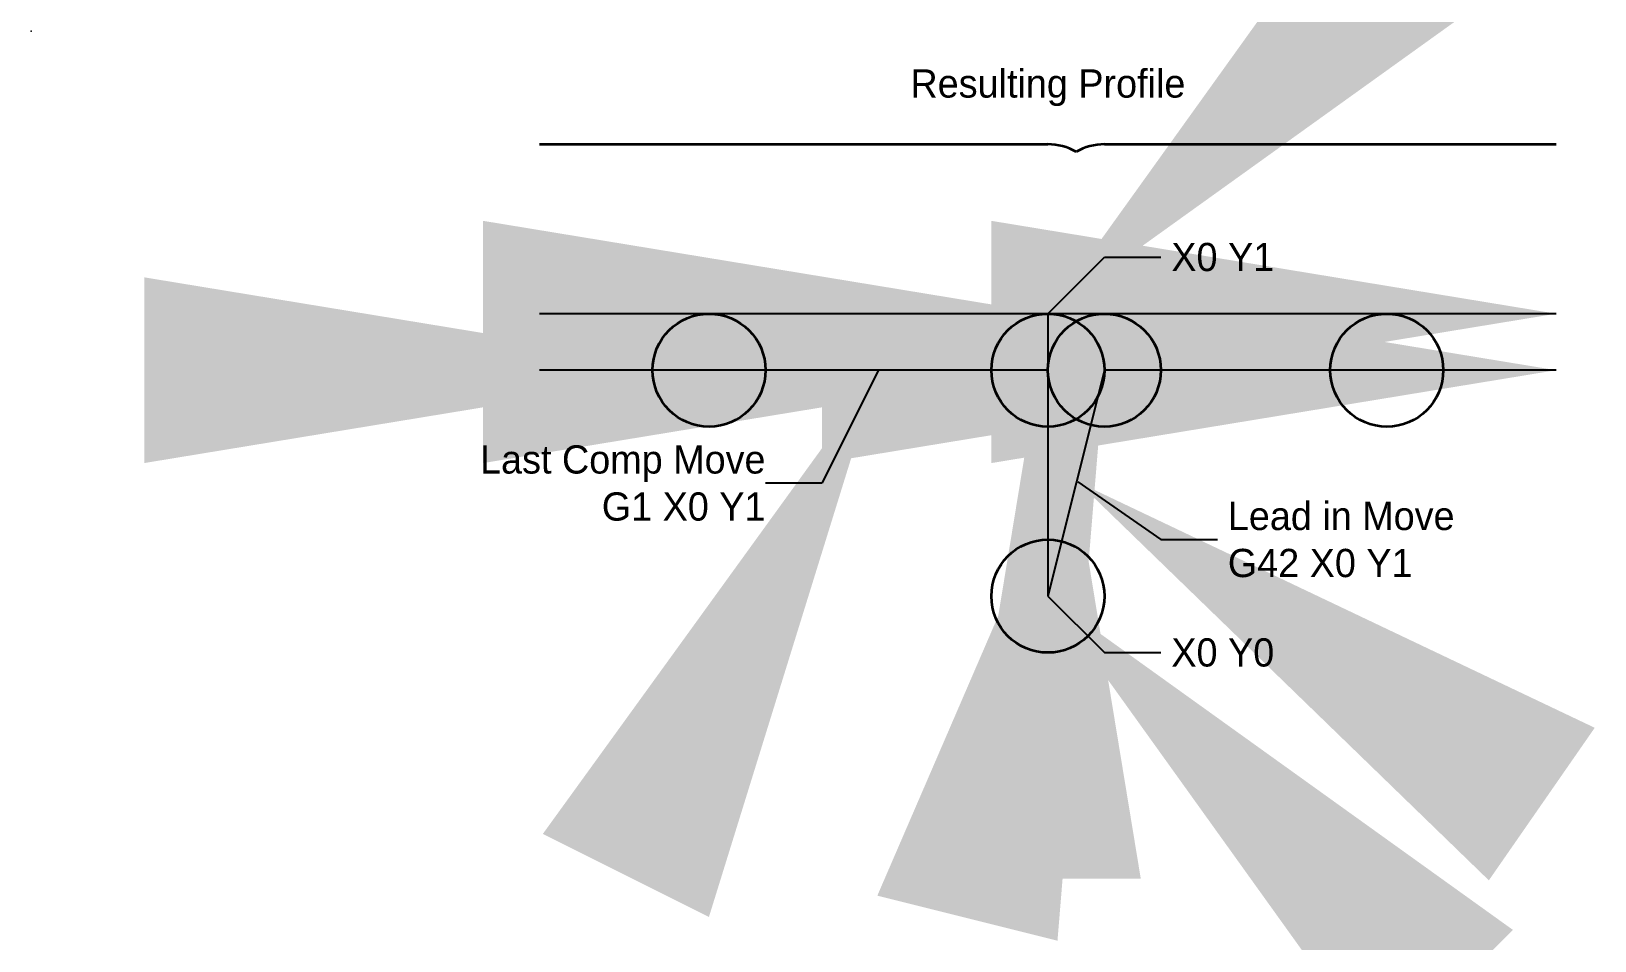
# Model space of a CAD drawing. Header units: inches. Extents: x 0.5 to 7.42, y -1.53 to 2.5.
import ezdxf

# ---------------------------------------------------------------- set-up
doc = ezdxf.new("R2010")
doc.units = ezdxf.units.IN
doc.layers.get('0').update_dxf_attribs({"linetype": 'CONTINUOUS', "lineweight": 35})
for name, color, linetype, lineweight in [('comppath', 3, 'CONTINUOUS', 35), ('progpath', 4, 'CONTINUOUS', 0), ('text', 7, 'CONTINUOUS', 0)]:
    doc.layers.add(name, color=color, linetype=linetype, lineweight=lineweight)
doc.dimstyles.get("Standard").update_dxf_attribs({"dimtxt": 2.5, "dimasz": 2.5, "dimexe": 1.25, "dimexo": 0.625, "dimtad": 1, "dimtxsty": 'Standard', "dimcen": 2.5, "dimadec": 0, "dimazin": 0, "dimtfac": 1, "dimtmove": 0, "dimatfit": 3, "dimfxl": 1, "dimarcsym": 0})

msp = doc.modelspace()

# ---------------------------------------------------------------- linework, layer by layer
for p, q in [((2.75, 2), (5, 2)), ((5.25, 2), (7.25, 2))]:
    msp.add_line(p, q)
for centre in [(3.5, 1), (5, 1), (5.25, 1), (6.5, 1), (5, 0)]:
    msp.add_circle(centre, 0.25)
for centre, start, end in [((5, 1.75), 60, 90), ((5.25, 1.75), 90, 120)]:
    msp.add_arc(centre, 0.25, start, end)
at = {"layer": 'progpath'}
msp.add_point((0.5, 2.5), dxfattribs=at)

# ---------------------------------------------------------------- texts
at = {"layer": 'text', "char_height": 0.125, "width": 100}
for s, insert, attachment_point in [('Resulting\\~Profile', (5, 2.25), 5), ('\\~X0\\~Y1', (5.5, 1.5), 4), ('Last\\~Comp\\~Move\\~\\~\\PG1\\~X0\\~Y1\\~\\~', (3.75, 0.5), 6), ('\\~Lead\\~in\\~Move\\P\\~G42\\~X0\\~Y1', (5.75, 0.25), 4), ('\\~X0\\~Y0', (5.5, -0.25), 4)]:
    msp.add_mtext(s, dxfattribs=dict(at, insert=insert, attachment_point=attachment_point))

# ---------------------------------------------------------------- leaders
at = {"layer": 'comppath'}
for points in [[(3.5, 1), (2.75, 1)], [(5, 1), (3.5, 1)], [(6.5, 1), (5.25, 1)], [(7.25, 1), (6.5, 1)], [(5.25, 1), (5, 0)]]:
    msp.add_leader(points, dimstyle='Standard', dxfattribs=at)
at = {"layer": 'progpath'}
for points in [[(5, 1.25), (2.75, 1.25)], [(7.25, 1.25), (5, 1.25)], [(5, 1.25), (5, 0)]]:
    msp.add_leader(points, dimstyle='Standard', dxfattribs=at)
at = {"layer": 'text'}
for points in [[(5, 1.25), (5.25, 1.5), (5.5, 1.5)], [(4.25, 1), (4, 0.5), (3.75, 0.5)], [(5.1323, 0.5052), (5.5, 0.25), (5.75, 0.25)], [(5, 0), (5.25, -0.25), (5.5, -0.25)]]:
    msp.add_leader(points, dimstyle='Standard', dxfattribs=at)

doc.saveas('drawing.dxf')
